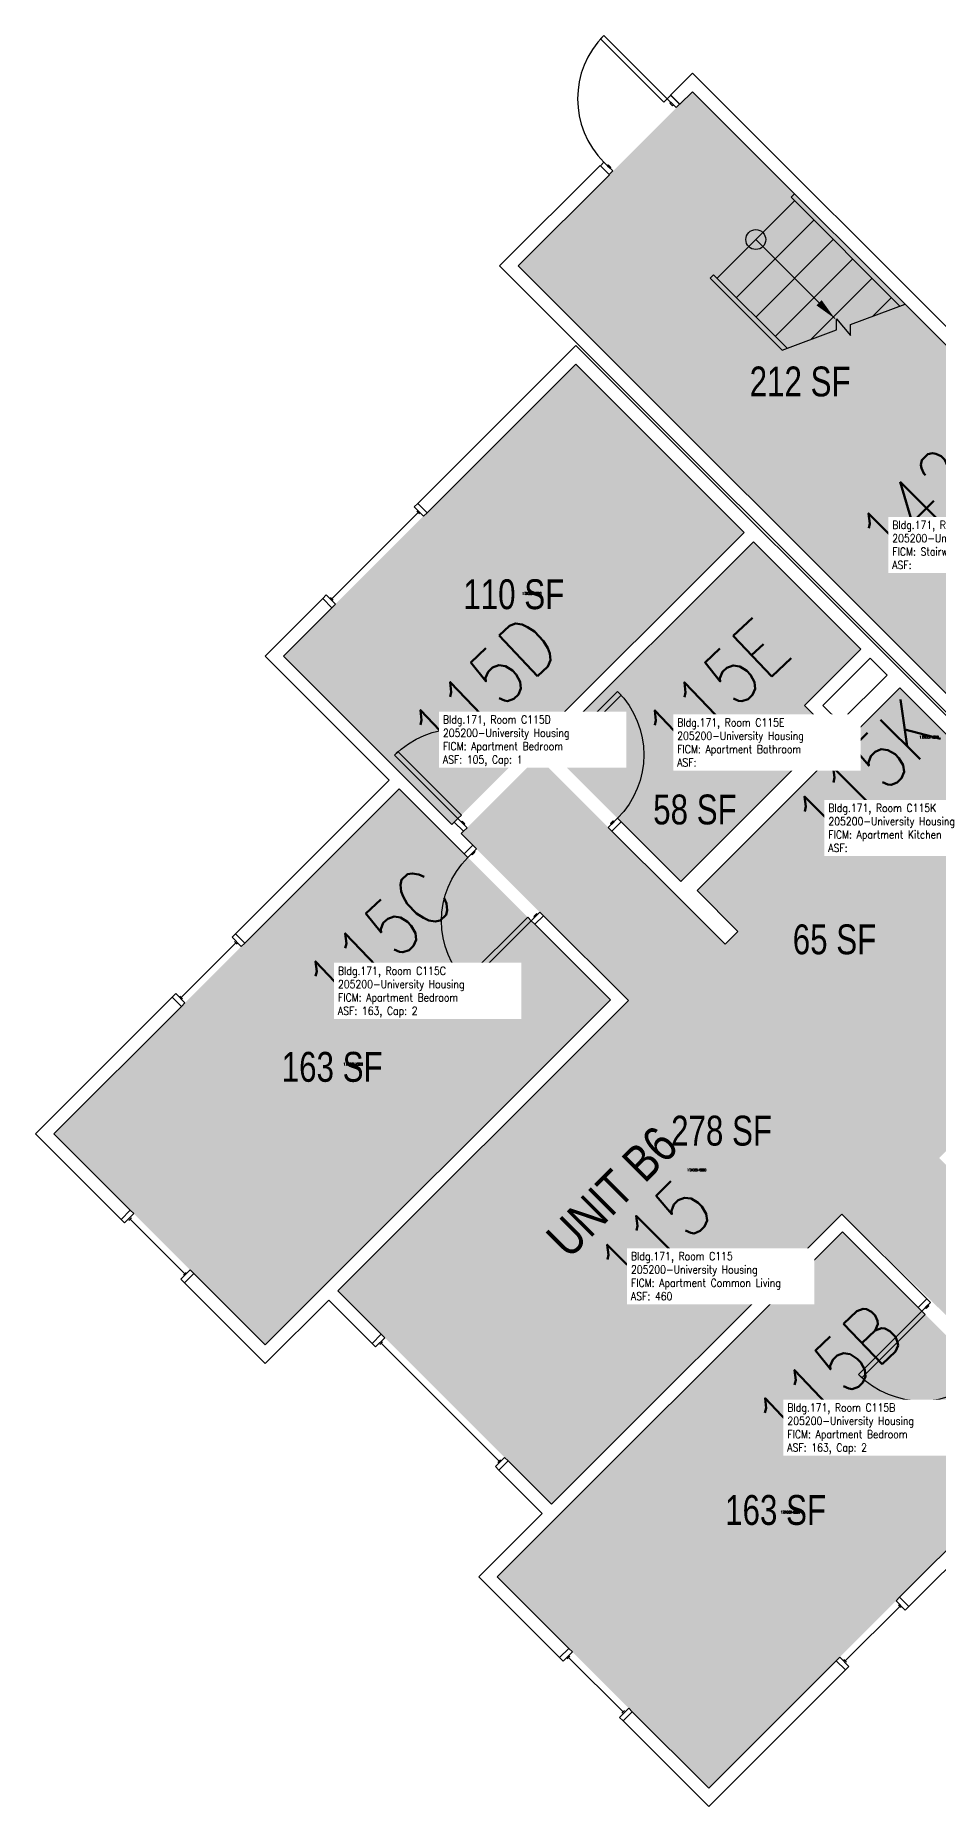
# Model space of a CAD drawing. Header units: inches. Extents: x 56 to 3925, y -1092 to 1472.
# Drawn here: x 975 to 1338, y -1092 to -381 of the extents above; entities that cross this region are included whole.
import ezdxf
from ezdxf.enums import TextEntityAlignment as Align

# ---------------------------------------------------------------- set-up
doc = ezdxf.new("R2010")
doc.units = ezdxf.units.IN
doc.header["$LTSCALE"] = 192
doc.header["$MEASUREMENT"] = 0
doc.layers.get('0').update_dxf_attribs({"plot": 0})
for name, color, linetype in [('A-AREA-IDEN', 1, 'Continuous'), ('A-DOOR', 2, 'Continuous'), ('A-FLOR', 3, 'Continuous'), ('A-GLAZ', 1, 'Continuous'), ('A-IDEN-RNUM', 7, 'Continuous'), ('A-IDEN-SNUM', 4, 'Continuous'), ('A-IDEN-VNUM', 4, 'Continuous'), ('A-WALL', 5, 'Continuous'), ('AREA-TEXT', 3, 'Continuous'), ('Rooms-Category-Color', 7, 'Continuous'), ('Rooms-College-Color', 7, 'Continuous'), ('Rooms-Department-Color', 7, 'Continuous'), ('Rooms-Division-Color', 7, 'Continuous'), ('Rooms-Information', 7, 'Continuous')]:
    doc.layers.add(name, color=color, linetype=linetype)
doc.styles.add('AREA', font='arial.ttf', dxfattribs={"width": 0.75, "height": 12})
doc.styles.add('DIMS', font='ARIALN.TTF')
doc.styles.add('ROOMSNUMBER', font='txt.shx', dxfattribs={"height": 0.03})
doc.styles.add('ROOMVNUMBER', font='simplex.shx', dxfattribs={"width": 0.85})
doc.styles.get("Standard").update_dxf_attribs({"font": 'ARIALN.TTF'})
doc.dimstyles.new('NBA 2004', dxfattribs={"dimscale": 48, "dimtxt": 0.09375, "dimasz": 0.09375, "dimexe": 0.125, "dimexo": 0.125, "dimgap": 0.0625, "dimtad": 1, "dimdec": 3, "dimzin": 3, "dimdsep": 46, "dimlunit": 4, "dimtxsty": 'DIMS', "dimblk": 'ARCHTICK', "dimcen": 0.09375, "dimdle": 0.125, "dimclrd": 256, "dimclre": 256, "dimclrt": 2, "dimadec": 0, "dimazin": 0, "dimtfac": 0.75, "dimtdec": 3, "dimtmove": 2, "dimatfit": 2, "dimfxl": 1, "dimfrac": 2, "dimtolj": 1, "dimtzin": 0, "dimlwd": -1, "dimlwe": -1, "dimarcsym": 0})

# ---------------------------------------------------------------- blocks, each defined once
blk = doc.blocks.new('_ArchTick')
at = {"linetype": 'ByBlock', "const_width": 0.15}
blk.add_lwpolyline([(-0.5, -0.5), (0.5, 0.5)], dxfattribs=at)

msp = doc.modelspace()

# ---------------------------------------------------------------- hatches: boundary and pattern name
at = {"layer": 'Rooms-Category-Color', "true_color": 0xadadad}
msp.add_hatch(color=253, dxfattribs=at).paths.add_polyline_path([(1387.33, -691.86), (1457.33, -621.86), (1238.84, -403.36), (1168.84, -473.36)])
at = {"layer": 'Rooms-Category-Color', "true_color": 0x728ef3}
for points in [[(1191.98, -512.77), (1259.6, -580.39), (1171.53, -668.46), (1142.31, -697.68), (1074.69, -630.06)], [(1263.32, -584.12), (1306.45, -627.24), (1283.82, -649.87), (1294.35, -660.39), (1234.15, -720.59), (1180.5, -666.94)], [(1379.64, -700.43), (1322.1, -642.89), (1240.7, -724.3), (1298.24, -781.84)], [(1096.53, -885.08), (1182.26, -970.8), (1298.84, -854.22), (1370.69, -923.99), (1400.41, -894.27), (1337.84, -831.7), (1404.57, -764.96), (1359.84, -720.23), (1298.24, -781.84), (1257.14, -740.74), (1252.01, -745.87), (1176.79, -670.65), (1146.03, -701.41), (1213.12, -768.49)], [(1121.09, -683.36), (1205.95, -768.22), (1067.35, -906.81), (982.5, -821.96)], [(1299.11, -861.38), (1383.96, -946.23), (1245.37, -1084.82), (1160.51, -999.97)]]:
    msp.add_hatch(color=171, dxfattribs=at).paths.add_polyline_path(points)
at = {"layer": 'Rooms-College-Color', "true_color": 0xadadad}
for points in [[(1387.33, -691.86), (1457.33, -621.86), (1238.84, -403.36), (1168.84, -473.36)], [(1191.98, -512.77), (1259.6, -580.39), (1171.53, -668.46), (1142.31, -697.68), (1074.69, -630.06)], [(1263.32, -584.12), (1306.45, -627.24), (1283.82, -649.87), (1294.35, -660.39), (1234.15, -720.59), (1180.5, -666.94)], [(1379.64, -700.43), (1322.1, -642.89), (1240.7, -724.3), (1298.24, -781.84)], [(1096.53, -885.08), (1182.26, -970.8), (1298.84, -854.22), (1370.69, -923.99), (1400.41, -894.27), (1337.84, -831.7), (1404.57, -764.96), (1359.84, -720.23), (1298.24, -781.84), (1257.14, -740.74), (1252.01, -745.87), (1176.79, -670.65), (1146.03, -701.41), (1213.12, -768.49)], [(1121.09, -683.36), (1205.95, -768.22), (1067.35, -906.81), (982.5, -821.96)], [(1299.11, -861.38), (1383.96, -946.23), (1245.37, -1084.82), (1160.51, -999.97)]]:
    msp.add_hatch(color=253, dxfattribs=at).paths.add_polyline_path(points)
at = {"layer": 'Rooms-Department-Color', "true_color": 0xacacac}
msp.add_hatch(color=253, dxfattribs=at).paths.add_polyline_path([(1387.33, -691.86), (1457.33, -621.86), (1238.84, -403.36), (1168.84, -473.36)])
at = {"layer": 'Rooms-Department-Color', "true_color": 0x604aed}
for points in [[(1191.98, -512.77), (1259.6, -580.39), (1171.53, -668.46), (1142.31, -697.68), (1074.69, -630.06)], [(1263.32, -584.12), (1306.45, -627.24), (1283.82, -649.87), (1294.35, -660.39), (1234.15, -720.59), (1180.5, -666.94)], [(1379.64, -700.43), (1322.1, -642.89), (1240.7, -724.3), (1298.24, -781.84)], [(1096.53, -885.08), (1182.26, -970.8), (1298.84, -854.22), (1370.69, -923.99), (1400.41, -894.27), (1337.84, -831.7), (1404.57, -764.96), (1359.84, -720.23), (1298.24, -781.84), (1257.14, -740.74), (1252.01, -745.87), (1176.79, -670.65), (1146.03, -701.41), (1213.12, -768.49)], [(1121.09, -683.36), (1205.95, -768.22), (1067.35, -906.81), (982.5, -821.96)], [(1299.11, -861.38), (1383.96, -946.23), (1245.37, -1084.82), (1160.51, -999.97)]]:
    msp.add_hatch(color=173, dxfattribs=at).paths.add_polyline_path(points)
at = {"layer": 'Rooms-Division-Color', "true_color": 0xadadad}
msp.add_hatch(color=253, dxfattribs=at).paths.add_polyline_path([(1387.33, -691.86), (1457.33, -621.86), (1238.84, -403.36), (1168.84, -473.36)])
at = {"layer": 'Rooms-Division-Color', "true_color": 0x604aed}
for points in [[(1191.98, -512.77), (1259.6, -580.39), (1171.53, -668.46), (1142.31, -697.68), (1074.69, -630.06)], [(1263.32, -584.12), (1306.45, -627.24), (1283.82, -649.87), (1294.35, -660.39), (1234.15, -720.59), (1180.5, -666.94)], [(1379.64, -700.43), (1322.1, -642.89), (1240.7, -724.3), (1298.24, -781.84)], [(1096.53, -885.08), (1182.26, -970.8), (1298.84, -854.22), (1370.69, -923.99), (1400.41, -894.27), (1337.84, -831.7), (1404.57, -764.96), (1359.84, -720.23), (1298.24, -781.84), (1257.14, -740.74), (1252.01, -745.87), (1176.79, -670.65), (1146.03, -701.41), (1213.12, -768.49)], [(1121.09, -683.36), (1205.95, -768.22), (1067.35, -906.81), (982.5, -821.96)], [(1299.11, -861.38), (1383.96, -946.23), (1245.37, -1084.82), (1160.51, -999.97)]]:
    msp.add_hatch(color=173, dxfattribs=at).paths.add_polyline_path(points)

# ---------------------------------------------------------------- linework, layer by layer
at = {"layer": 'A-DOOR'}
for points in [[(1228.75, -406.21), (1227.33, -407.62), (1201.88, -382.17), (1203.29, -380.75)], [(1232.28, -409.74), (1233.7, -408.33), (1230.16, -404.79), (1228.75, -406.21)], [(1231.22, -408.68), (1230.87, -409.04), (1229.81, -407.97), (1230.16, -407.62)], [(1206.83, -435.2), (1205.41, -436.61), (1201.88, -433.08), (1203.29, -431.66)], [(1205.76, -434.14), (1206.12, -433.78), (1205.06, -432.72), (1204.7, -433.08)], [(1183.33, -669.76), (1184.75, -671.18), (1210.2, -645.72), (1208.79, -644.31)], [(1144.67, -695.34), (1146.08, -693.93), (1120.63, -668.47), (1119.21, -669.89)], [(1173.84, -673.6), (1175.25, -672.19), (1171.54, -668.47), (1170.12, -669.89)], [(1179.62, -673.48), (1178.2, -672.06), (1181.92, -668.35), (1183.33, -669.76)], [(1172.6, -672.36), (1172.25, -672.72), (1171.19, -671.66), (1171.54, -671.3)], [(1180.86, -672.24), (1181.21, -672.59), (1182.27, -671.53), (1181.92, -671.18)], [(1148.38, -699.06), (1146.97, -700.47), (1143.25, -696.76), (1144.67, -695.34)], [(1147.14, -697.82), (1147.5, -697.47), (1146.44, -696.41), (1146.08, -696.76)], [(1205.07, -698.93), (1206.49, -700.35), (1210.2, -696.63), (1208.79, -695.22)], [(1206.31, -697.69), (1205.96, -697.34), (1207.02, -696.28), (1207.37, -696.63)], [(1152.13, -707.51), (1150.72, -706.09), (1147.27, -709.54), (1148.69, -710.96)], [(1151.16, -708.48), (1151.51, -708.83), (1150.45, -709.9), (1150.1, -709.54)], [(1174.14, -736.41), (1172.73, -735), (1147.27, -760.45), (1148.69, -761.87)], [(1177.59, -732.96), (1179, -734.38), (1175.56, -737.83), (1174.14, -736.41)], [(1176.62, -733.94), (1176.26, -733.58), (1175.2, -734.64), (1175.56, -735)], [(1334.37, -889.75), (1332.96, -888.33), (1329.51, -891.78), (1330.92, -893.19)], [(1330.92, -893.19), (1332.34, -894.61), (1306.88, -920.06), (1305.47, -918.65)], [(1333.4, -890.72), (1333.75, -891.07), (1332.69, -892.13), (1332.34, -891.78)]]:
    msp.add_lwpolyline(points, close=True, dxfattribs=at)
for centre, start, end in [((1228.75, -406.21), 135, 225), ((1330.92, -893.19), 225, 315)]:
    msp.add_arc(centre, 36, start, end, dxfattribs=at)
at = {"layer": 'A-DOOR', "extrusion": (0, 0, -1)}
for centre, start, end in [((-1183.33, -669.76), 135, 225), ((-1144.67, -695.34), 45, 135), ((-1174.14, -736.41), 315, 45)]:
    msp.add_arc(centre, 36, start, end, dxfattribs=at)
at = {"layer": 'A-FLOR'}
for p, q in [((1248.74, -478.31), (1279.85, -447.2)), ((1278.44, -445.79), (1279.85, -444.37)), ((1322.15, -489.5), (1278.44, -445.79)), ((1256.52, -486.09), (1287.63, -454.98)), ((1264.29, -493.87), (1295.41, -462.76)), ((1272.07, -501.65), (1303.19, -470.54)), ((1247.32, -476.9), (1245.91, -478.31)), ((1274.81, -507.21), (1245.91, -478.31)), ((1276.87, -506.44), (1247.32, -476.9)), ((1286.39, -502.89), (1310.96, -478.31)), ((1311.26, -493.58), (1318.74, -486.09))]:
    msp.add_line(p, q, dxfattribs=at)
msp.add_lwpolyline([(1274.81, -507.21), (1296.7, -499.04), (1296.65, -494.65), (1302.37, -501.31), (1302.32, -496.92), (1324.21, -488.73)], dxfattribs=at)
msp.add_circle((1264.29, -462.76), 4, dxfattribs=at)
at = {"layer": 'A-GLAZ'}
for p, q in [((1128.68, -572.38), (1094.03, -607.03)), ((1128.15, -571.85), (1129.21, -572.91)), ((1093.5, -606.5), (1094.56, -607.56)), ((1055.52, -745.25), (1033.6, -767.17)), ((1054.99, -744.72), (1056.05, -745.78)), ((1033.07, -766.64), (1034.13, -767.7)), ((1013.63, -855.73), (1012.56, -856.79)), ((1035.02, -878.18), (1013.1, -856.26)), ((1035.55, -877.65), (1034.49, -878.71)), ((1114.39, -905.58), (1113.33, -906.64)), ((1161.23, -953.49), (1113.86, -906.11)), ((1161.76, -952.96), (1160.7, -954.02)), ((1322.09, -1011.81), (1300.17, -1033.73)), ((1322.62, -1012.34), (1321.56, -1011.28)), ((1189.68, -1031.79), (1188.62, -1032.85)), ((1189.15, -1032.32), (1211.07, -1054.24)), ((1300.7, -1034.26), (1299.64, -1033.2)), ((1211.6, -1053.71), (1210.54, -1054.77))]:
    msp.add_line(p, q, dxfattribs=at)
for points in [[(1130.89, -573.89), (1132.31, -572.47), (1128.59, -568.76), (1127.18, -570.17)], [(1095.54, -609.24), (1094.12, -610.66), (1090.41, -606.94), (1091.82, -605.53)], [(1057.73, -746.75), (1059.15, -745.34), (1055.43, -741.62), (1054.02, -743.04)], [(1035.1, -769.38), (1033.69, -770.79), (1029.98, -767.08), (1031.39, -765.67)], [(1010.89, -857.77), (1009.47, -856.35), (1013.18, -852.64), (1014.6, -854.05)], [(1033.51, -880.39), (1034.93, -881.81), (1038.64, -878.1), (1037.23, -876.68)], [(1111.65, -907.62), (1110.23, -906.2), (1113.95, -902.49), (1115.36, -903.9)], [(1159.73, -955.7), (1161.15, -957.11), (1164.86, -953.4), (1163.44, -951.99)], [(1320.59, -1009.6), (1322, -1008.19), (1325.71, -1011.9), (1324.3, -1013.32)], [(1186.94, -1033.82), (1185.53, -1032.41), (1189.24, -1028.7), (1190.65, -1030.11)], [(1297.96, -1032.23), (1296.54, -1033.65), (1300.26, -1037.36), (1301.67, -1035.94)], [(1209.57, -1056.45), (1210.98, -1057.86), (1214.7, -1054.15), (1213.28, -1052.74)]]:
    msp.add_lwpolyline(points, close=True, dxfattribs=at)
at = {"layer": 'A-WALL'}
for p, q in [((1230.07, -404.7), (1238.84, -395.94)), ((1238.84, -395.94), (1461.05, -618.14)), ((1233.78, -408.42), (1230.07, -404.7)), ((1238.84, -403.36), (1233.78, -408.42)), ((1457.33, -621.86), (1238.84, -403.36)), ((1161.41, -473.36), (1201.79, -432.99)), ((1201.79, -432.99), (1205.5, -436.7)), ((1205.5, -436.7), (1168.84, -473.36)), ((1388.22, -700.17), (1161.41, -473.36)), ((1168.84, -473.36), (1387.33, -691.86)), ((1128.59, -568.76), (1191.99, -505.36)), ((1191.99, -505.36), (1387.07, -700.43)), ((1191.99, -512.79), (1132.31, -572.47)), ((1259.61, -580.4), (1191.99, -512.79)), ((1132.31, -572.47), (1128.59, -568.76)), ((1171.54, -668.47), (1259.61, -580.4)), ((1263.32, -584.12), (1180.5, -666.94)), ((1306.45, -627.24), (1263.32, -584.12)), ((1067.28, -630.08), (1090.41, -606.94)), ((1094.12, -610.66), (1074.7, -630.08)), ((1090.41, -606.94), (1094.12, -610.66)), ((1117.13, -679.93), (1067.28, -630.08)), ((1074.7, -630.08), (1121.28, -676.66)), ((1283.82, -649.87), (1306.45, -627.24)), ((1310.16, -630.95), (1291.24, -649.87)), ((1316.97, -637.77), (1310.16, -630.95)), ((1298.06, -656.68), (1316.97, -637.77)), ((1322.1, -642.89), (1240.7, -724.3)), ((1379.64, -700.43), (1322.1, -642.89)), ((1294.35, -660.39), (1283.82, -649.87)), ((1291.24, -649.87), (1298.06, -656.68)), ((1234.15, -720.59), (1294.35, -660.39)), ((1175.25, -672.19), (1171.54, -668.47)), ((1181.92, -668.35), (1178.2, -672.06)), ((1180.5, -666.94), (1181.92, -668.35)), ((1176.79, -670.65), (1175.25, -672.19)), ((1178.2, -672.06), (1176.79, -670.65)), ((1055.43, -741.62), (1117.13, -679.93)), ((1121.28, -676.66), (1142.32, -697.69)), ((1121.11, -683.38), (1059.15, -745.34)), ((1147.27, -709.54), (1121.11, -683.38)), ((1142.32, -697.69), (1143.25, -696.76)), ((1143.25, -696.76), (1146.97, -700.47)), ((1206.49, -700.35), (1210.2, -696.63)), ((1210.2, -696.63), (1234.15, -720.59)), ((1146.97, -700.47), (1146.03, -701.41)), ((1146.03, -701.41), (1150.72, -706.09)), ((1232.39, -726.24), (1206.49, -700.35)), ((1150.72, -706.09), (1147.27, -709.54)), ((1240.7, -724.3), (1257.14, -740.74)), ((1252.01, -745.87), (1232.39, -726.24)), ((1175.56, -737.83), (1179, -734.38)), ((1205.96, -768.23), (1175.56, -737.83)), ((1179, -734.38), (1213.12, -768.49)), ((1059.15, -745.34), (1055.43, -741.62)), ((1257.14, -740.74), (1252.01, -745.87)), ((975.09, -821.97), (1029.98, -767.08)), ((1029.98, -767.08), (1033.69, -770.79)), ((1067.37, -906.82), (1205.96, -768.23)), ((1033.69, -770.79), (982.51, -821.97)), ((1213.12, -768.49), (1096.53, -885.08)), ((1009.47, -856.35), (975.09, -821.97)), ((982.51, -821.97), (1013.18, -852.64)), ((1013.18, -852.64), (1009.47, -856.35)), ((1182.26, -970.8), (1298.84, -854.22)), ((1298.84, -854.22), (1332.96, -888.33)), ((1299.11, -861.38), (1160.51, -999.97)), ((1329.51, -891.78), (1299.11, -861.38)), ((1034.93, -881.81), (1038.64, -878.1)), ((1067.37, -914.25), (1034.93, -881.81)), ((1038.64, -878.1), (1067.37, -906.82)), ((1092.82, -888.79), (1067.37, -914.25)), ((1110.23, -906.2), (1092.82, -888.79)), ((1096.53, -885.08), (1113.95, -902.49)), ((1332.96, -888.33), (1329.51, -891.78)), ((1113.95, -902.49), (1110.23, -906.2)), ((1322, -1008.19), (1383.96, -946.23)), ((1161.15, -957.11), (1164.86, -953.4)), ((1164.86, -953.4), (1182.26, -970.8)), ((1387.41, -950.21), (1325.71, -1011.9)), ((1178.55, -974.51), (1161.15, -957.11)), ((1153.09, -999.97), (1178.55, -974.51)), ((1185.53, -1032.41), (1153.09, -999.97)), ((1160.51, -999.97), (1189.24, -1028.7)), ((1325.71, -1011.9), (1322, -1008.19)), ((1189.24, -1028.7), (1185.53, -1032.41)), ((1245.37, -1084.82), (1296.54, -1033.65)), ((1300.26, -1037.36), (1245.37, -1092.25)), ((1296.54, -1033.65), (1300.26, -1037.36)), ((1210.98, -1057.86), (1214.7, -1054.15)), ((1245.37, -1092.25), (1210.98, -1057.86)), ((1214.7, -1054.15), (1245.37, -1084.82))]:
    msp.add_line(p, q, dxfattribs=at)

# ---------------------------------------------------------------- texts
at = {"layer": 'A-AREA-IDEN'}
msp.add_text('UNIT B6', height=14.4, rotation=45, dxfattribs=at).set_placement((1211.57, -850.31), align=Align.CENTER)
at = {"layer": 'A-IDEN-RNUM', "style": 'ROOMSNUMBER', "width": 0.85}
for s, p in [('0115-D0', (1174.41, -605.45)), ('0115-E0', (1234.95, -666.56)), ('0115-K0', (1333.9, -663.14)), ('0115-C0', (1102.67, -794.51)), ('0115-00', (1240.57, -837.06)), ('0115-B0', (1278.16, -974.5))]:
    msp.add_text(s, height=1, dxfattribs=at).set_placement(p, align=Align.CENTER)
at = {"layer": 'A-IDEN-SNUM', "style": 'ROOMSNUMBER', "width": 0.85}
for s, p in [('1710C115D0', (1174.41, -605.45)), ('1710C115E0', (1234.95, -666.56)), ('1710C115K0', (1333.9, -663.14)), ('1710C115C0', (1102.67, -794.51)), ('1710C11500', (1240.57, -837.06)), ('1710C115B0', (1278.16, -974.5))]:
    msp.add_text(s, height=1, dxfattribs=at).set_placement(p, align=Align.CENTER)
at = {"layer": 'A-IDEN-VNUM', "style": 'ROOMVNUMBER', "width": 0.85}
for s, rotation, p in [('142', 45, (1319.08, -595.08)), ('115D', 43.54065, (1138.67, -674.32)), ('115E', 43.54065, (1232.72, -674.44)), ('115K', 45.27802, (1293.42, -708.77)), ('115C', 43.54065, (1096.55, -775.27)), ('115', 45, (1214.18, -888.83)), ('115B', 43.54065, (1276.96, -950.72))]:
    msp.add_text(s, height=22.5, rotation=rotation, dxfattribs=at).set_placement(p)
at = {"layer": 'AREA-TEXT', "style": 'AREA', "width": 0.75}
for s, p in [('212 SF', (1282.09, -519.76)), ('110 SF', (1167.14, -605.23)), ('58 SF', (1239.86, -691.7)), ('65 SF', (1295.89, -743.87)), ('163 SF', (1094.22, -795.09)), ('278 SF', (1250.55, -820.72)), ('163 SF', (1272.24, -973.1))]:
    msp.add_text(s, height=12, dxfattribs=at).set_placement(p, align=Align.MIDDLE_CENTER)

# ---------------------------------------------------------------- leaders
at = {"layer": 'A-FLOR'}
msp.add_leader([(1296.02, -494.49), (1264.29, -462.76)], dimstyle='NBA 2004', override={"dimscale": 96, "dimasz": 0.09375, "dimgap": 0.0625, "dimtad": 0}, dxfattribs=at)

# ---------------------------------------------------------------- next in the draw order: texts
at = {"layer": 'Rooms-Information', "char_height": 3.2143, "width": 72, "attachment_point": 7, "style": 'ROOMVNUMBER', "bg_fill": 3, "box_fill_scale": 1.5, "bg_fill_color": 256, "bg_fill_true_color": 13158600, "bg_fill_transparency": 0}
for s, insert in [('Bldg.171, Room C142^M^J205200-University Housing^M^JFICM: Stairway^M^JASF: ', (1319.08, -595.08)), ('Bldg.171, Room C115D^M^J205200-University Housing^M^JFICM: Apartment Bedroom^M^JASF: 105, Cap: 1', (1138.67, -674.32)), ('Bldg.171, Room C115E^M^J205200-University Housing^M^JFICM: Apartment Bathroom^M^JASF: ', (1232.72, -674.44)), ('Bldg.171, Room C115K^M^J205200-University Housing^M^JFICM: Apartment Kitchen^M^JASF: ', (1293.42, -708.77)), ('Bldg.171, Room C115C^M^J205200-University Housing^M^JFICM: Apartment Bedroom^M^JASF: 163, Cap: 2', (1096.55, -775.27)), ('Bldg.171, Room C115^M^J205200-University Housing^M^JFICM: Apartment Common Living^M^JASF: 460', (1214.18, -888.83)), ('Bldg.171, Room C115B^M^J205200-University Housing^M^JFICM: Apartment Bedroom^M^JASF: 163, Cap: 2', (1276.96, -950.72))]:
    msp.add_mtext(s, dxfattribs=dict(at, insert=insert))

doc.saveas('drawing.dxf')
